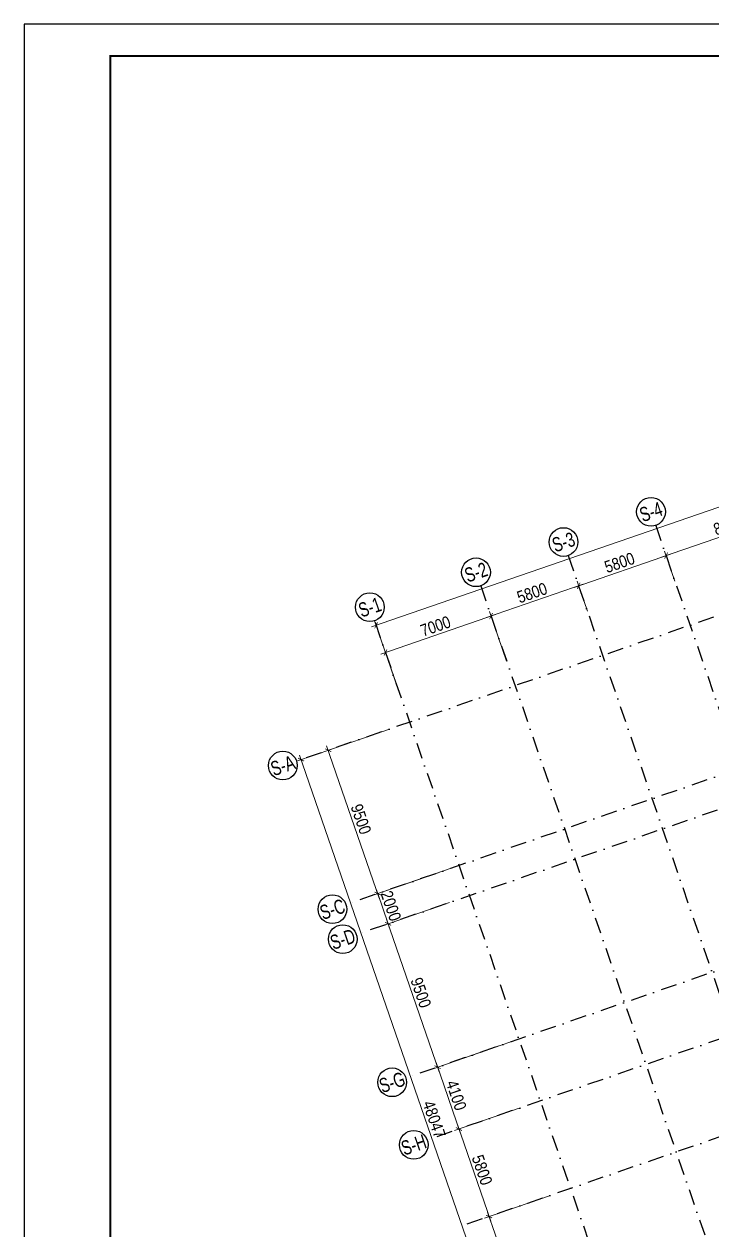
# Model space of a CAD drawing. Header units: millimetres. Extents: x 13965 to 1327256, y -72704 to 46237.
# Drawn here: x 1159056 to 1202151, y -29291 to 46237 of the extents above; entities that cross this region are included whole.
import ezdxf
from ezdxf.enums import TextEntityAlignment as Align

# ---------------------------------------------------------------- set-up
doc = ezdxf.new("R2010")
doc.units = ezdxf.units.MM
doc.header["$MEASUREMENT"] = 0
doc.linetypes.add('DASHDOT', pattern=[1, 0.5, -0.25, 0, -0.25])
for name, color, linetype in [('ccu11-Dim', 8, 'Continuous'), ('KT-Luoi truc South Tower', 8, 'DASHDOT'), ('ST_MBDV Cot vach 220805$0$AUDIT_I_220805193045-1', 50, 'Continuous')]:
    doc.layers.add(name, color=color, linetype=linetype)
doc.layers.add('KT-Kich thuoc', color=159, linetype='Continuous', lineweight=18)
doc.layers.add('KT-Net thay', color=7, linetype='Continuous', lineweight=15)
doc.styles.add('Arial Narrow', font='ARIALN.TTF')
doc.styles.add('ST_MBDV Cot vach 220805$0$HBA-Text', font='GOTHIC.TTF')
doc.dimstyles.new('CCU_1-300', dxfattribs={"dimscale": 300, "dimtxt": 2.5, "dimasz": 1, "dimexe": 1, "dimexo": 2, "dimgap": 0.5, "dimtad": 1, "dimdec": 0, "dimdsep": 46, "dimtxsty": 'Arial Narrow', "dimblk": 'ARCHTICK', "dimcen": -1, "dimdle": 1, "dimclrd": 256, "dimclre": 256, "dimclrt": 3, "dimadec": 0, "dimazin": 2, "dimtfac": 0.1, "dimtdec": 0, "dimtix": 1, "dimtmove": 2, "dimatfit": 1, "dimfxl": 1, "dimtvp": 0.833333, "dimtolj": 1, "dimtzin": 12, "dimarcsym": 0})

# ---------------------------------------------------------------- blocks, each defined once
blk = doc.blocks.new('_ArchTick')
at = {"color": 0, "const_width": 0.15}
blk.add_lwpolyline([(-0.5, -0.5), (0.5, 0.5)], dxfattribs=at)
blk = doc.blocks.new('*D1042')
at = {"layer": 'Defpoints', "color": 0, "transparency": 16777216}
for p in [(-107244, 41911, 0), (-103322, 33214, 0), (-108556, 31407)]:
    blk.add_point(p, dxfattribs=at)
at = {"layer": 'KT-Kich thuoc', "lineweight": -2, "transparency": 16777216}
for p, q in [((-107811, 41715), (-111940, 40289)), ((-111755, 40671), (-108459, 31124)), ((-103889, 33019), (-108840, 31309))]:
    blk.add_line(p, q, dxfattribs=at)
at = {"layer": 'KT-Kich thuoc', "lineweight": -2, "transparency": 16777216, "xscale": 300, "yscale": 300, "zscale": 300}
for p, rotation in [((-111657, 40387), 109.0471379637702), ((-108556, 31407), 289.0471379637702)]:
    blk.add_blockref('_ArchTick', p, dxfattribs=dict(at, rotation=rotation))
at = {"layer": 'KT-Kich thuoc', "color": 3, "transparency": 16777216, "insert": (-109603, 36071), "char_height": 750, "attachment_point": 5, "rotation": 289.04714, "style": 'Arial Narrow'}
blk.add_mtext('\\A1;9500', dxfattribs=at)
blk = doc.blocks.new('*D1043')
at = {"layer": 'Defpoints', "color": 0, "transparency": 16777216}
for p in [(-103491, 31041, 0), (-99707, 22296), (-104803, 20537)]:
    blk.add_point(p, dxfattribs=at)
at = {"layer": 'KT-Kich thuoc', "lineweight": -2, "transparency": 16777216}
for p, q in [((-104058, 30845), (-108187, 29419)), ((-108002, 29801), (-104706, 20253)), ((-100274, 22101), (-105087, 20439))]:
    blk.add_line(p, q, dxfattribs=at)
at = {"layer": 'KT-Kich thuoc', "lineweight": -2, "transparency": 16777216, "xscale": 300, "yscale": 300, "zscale": 300}
for p, rotation in [((-107904, 29517), 109.0471379637702), ((-104803, 20537), 289.0471379637702)]:
    blk.add_blockref('_ArchTick', p, dxfattribs=dict(at, rotation=rotation))
at = {"layer": 'KT-Kich thuoc', "color": 3, "transparency": 16777216, "insert": (-105850, 25201), "char_height": 750, "attachment_point": 5, "rotation": 289.04714, "style": 'Arial Narrow'}
blk.add_mtext('\\A1;9500', dxfattribs=at)
blk = doc.blocks.new('*D1044')
at = {"layer": 'Defpoints', "color": 0, "transparency": 16777216}
for p in [(-104143, 32931, 0), (-103491, 31041, 0), (-107904, 29517)]:
    blk.add_point(p, dxfattribs=at)
at = {"layer": 'KT-Kich thuoc', "lineweight": -2, "transparency": 16777216}
for p, q in [((-104711, 32735), (-108840, 31310)), ((-108557, 31407), (-108654, 31691)), ((-108557, 31407), (-107904, 29517)), ((-104058, 30845), (-108187, 29419)), ((-107904, 29517), (-107806, 29233))]:
    blk.add_line(p, q, dxfattribs=at)
at = {"layer": 'KT-Kich thuoc', "lineweight": -2, "transparency": 16777216, "xscale": 300, "yscale": 300, "zscale": 300}
for p, rotation in [((-108557, 31407), 289.0471379637702), ((-107904, 29517), 109.0471379637702)]:
    blk.add_blockref('_ArchTick', p, dxfattribs=dict(at, rotation=rotation))
at = {"layer": 'KT-Kich thuoc', "color": 3, "transparency": 16777216, "insert": (-107726, 30636), "char_height": 750, "attachment_point": 5, "rotation": 289.04714, "style": 'Arial Narrow'}
blk.add_mtext('\\A1;2000', dxfattribs=at)
blk = doc.blocks.new('ST_MBDV Cot vach 220805$0$GRID-SYM-flat-103')
at = {"layer": 'ST_MBDV Cot vach 220805$0$AUDIT_I_220805193045-1'}
blk.add_circle((0, 0, 0), 900, dxfattribs=at)
at = {"layer": 'ST_MBDV Cot vach 220805$0$AUDIT_I_220805193045-1', "style": 'ST_MBDV Cot vach 220805$0$HBA-Text'}
blk.add_attdef('GRID', text='', height=900, rotation=19.04714, dxfattribs=at).set_placement((0, 0, 0), align=Align.MIDDLE_CENTER)
blk = doc.blocks.new('*D1050')
at = {"layer": 'Defpoints', "color": 0, "transparency": 16777216}
for p in [(-110864, 40661, 0), (-91942, -3636), (-97678, -5616)]:
    blk.add_point(p, dxfattribs=at)
at = {"layer": 'KT-Kich thuoc', "lineweight": -2, "transparency": 16777216}
for p, q in [((-111431, 40465), (-113642, 39702)), ((-113456, 40083), (-97581, -5900)), ((-92509, -3831), (-97962, -5714))]:
    blk.add_line(p, q, dxfattribs=at)
at = {"layer": 'KT-Kich thuoc', "lineweight": -2, "transparency": 16777216, "xscale": 300, "yscale": 300, "zscale": 300}
for p, rotation in [((-113358, 39800), 109.0471379637702), ((-97678, -5616), 289.0471379637702)]:
    blk.add_blockref('_ArchTick', p, dxfattribs=dict(at, rotation=rotation))
at = {"layer": 'KT-Kich thuoc', "color": 3, "transparency": 16777216, "insert": (-105015, 17266), "char_height": 750, "attachment_point": 5, "rotation": 289.04714, "style": 'Arial Narrow'}
blk.add_mtext('\\A1;48047', dxfattribs=at)
blk = doc.blocks.new('*D1051')
at = {"layer": 'Defpoints', "color": 0, "transparency": 16777216}
for p in [(-100390, 22061, 0), (-99052, 18185, 0), (-103465, 16661)]:
    blk.add_point(p, dxfattribs=at)
at = {"layer": 'KT-Kich thuoc', "lineweight": -2, "transparency": 16777216}
for p, q in [((-100958, 21865), (-105087, 20439)), ((-104901, 20820), (-103368, 16378)), ((-99620, 17989), (-103749, 16563))]:
    blk.add_line(p, q, dxfattribs=at)
at = {"layer": 'KT-Kich thuoc', "lineweight": -2, "transparency": 16777216, "xscale": 300, "yscale": 300, "zscale": 300}
for p, rotation in [((-104803, 20537), 109.0471379637702), ((-103465, 16661), 289.0471379637702)]:
    blk.add_blockref('_ArchTick', p, dxfattribs=dict(at, rotation=rotation))
at = {"layer": 'KT-Kich thuoc', "color": 3, "transparency": 16777216, "insert": (-103631, 18773), "char_height": 750, "attachment_point": 5, "rotation": 289.04714, "style": 'Arial Narrow'}
blk.add_mtext('\\A1;4100', dxfattribs=at)
blk = doc.blocks.new('*D1052')
at = {"layer": 'Defpoints', "color": 0, "transparency": 16777216}
for p in [(-99052, 18185, 0), (-97162, 12702, 0), (-101573, 11179)]:
    blk.add_point(p, dxfattribs=at)
at = {"layer": 'KT-Kich thuoc', "lineweight": -2, "transparency": 16777216}
for p, q in [((-99620, 17989), (-103749, 16564)), ((-103563, 16945), (-101475, 10896)), ((-97729, 12506), (-101856, 11081))]:
    blk.add_line(p, q, dxfattribs=at)
at = {"layer": 'KT-Kich thuoc', "lineweight": -2, "transparency": 16777216, "xscale": 300, "yscale": 300, "zscale": 300}
for p, rotation in [((-103466, 16662), 109.0471379637702), ((-101573, 11179), 289.0471379637702)]:
    blk.add_blockref('_ArchTick', p, dxfattribs=dict(at, rotation=rotation))
at = {"layer": 'KT-Kich thuoc', "color": 3, "transparency": 16777216, "insert": (-102015, 14094), "char_height": 750, "attachment_point": 5, "rotation": 289.04714, "style": 'Arial Narrow'}
blk.add_mtext('\\A1;5800', dxfattribs=at)
blk = doc.blocks.new('*D1053')
at = {"layer": 'Defpoints', "color": 0, "transparency": 16777216}
for p in [(-97162, 12702, 0), (-95267, 7220, 0), (-99682, 5696)]:
    blk.add_point(p, dxfattribs=at)
at = {"layer": 'KT-Kich thuoc', "lineweight": -2, "transparency": 16777216}
for p, q in [((-97729, 12506), (-101858, 11080)), ((-101673, 11462), (-99584, 5412)), ((-95834, 7024), (-99966, 5598))]:
    blk.add_line(p, q, dxfattribs=at)
at = {"layer": 'KT-Kich thuoc', "lineweight": -2, "transparency": 16777216, "xscale": 300, "yscale": 300, "zscale": 300}
for p, rotation in [((-101575, 11178), 109.0471379637702), ((-99682, 5696), 289.0471379637702)]:
    blk.add_blockref('_ArchTick', p, dxfattribs=dict(at, rotation=rotation))
at = {"layer": 'KT-Kich thuoc', "color": 3, "transparency": 16777216, "insert": (-100125, 8611), "char_height": 750, "attachment_point": 5, "rotation": 289.04714, "style": 'Arial Narrow'}
blk.add_mtext('\\A1;5800', dxfattribs=at)
blk = doc.blocks.new('*D1056')
at = {"layer": 'Defpoints', "color": 0, "transparency": 16777216}
for p in [(-52359, 62652), (-108654, 48212), (-107112, 43748, 0)]:
    blk.add_point(p, dxfattribs=at)
at = {"layer": 'KT-Kich thuoc', "lineweight": -2, "transparency": 16777216}
for p, q in [((-52555, 63219), (-53998, 67400)), ((-53617, 67214), (-108937, 48114)), ((-107308, 44315), (-108751, 48496))]:
    blk.add_line(p, q, dxfattribs=at)
at = {"layer": 'KT-Kich thuoc', "lineweight": -2, "transparency": 16777216, "xscale": 300, "yscale": 300, "zscale": 300}
for p, rotation in [((-53900, 67116), 19.04771637789532), ((-108654, 48212), 199.0477163778953)]:
    blk.add_blockref('_ArchTick', p, dxfattribs=dict(at, rotation=rotation))
at = {"layer": 'KT-Kich thuoc', "color": 3, "transparency": 16777216, "insert": (-78140, 59662), "char_height": 750, "attachment_point": 5, "rotation": 19.04772, "style": 'Arial Narrow'}
blk.add_mtext('\\A1;57925', dxfattribs=at)
blk = doc.blocks.new('*D1057')
at = {"layer": 'Defpoints', "color": 0, "transparency": 16777216}
for p in [(-101450, 48795), (-100280, 45407), (-106897, 43123)]:
    blk.add_point(p, dxfattribs=at)
at = {"layer": 'KT-Kich thuoc', "lineweight": -2, "transparency": 16777216}
for p, q in [((-108350, 46413), (-101166, 48893)), ((-100476, 45974), (-101548, 49079)), ((-107092, 43690), (-108164, 46794))]:
    blk.add_line(p, q, dxfattribs=at)
for p, xscale, yscale, zscale, rotation in [((-101450, 48795), 300, 300, 300, 19.04713796427213), ((-108066, 46511), 300.0000000000001, 300.0000000000001, 300.0000000000001, 199.0471379642721)]:
    blk.add_blockref('_ArchTick', p, dxfattribs=dict(at, xscale=xscale, yscale=yscale, zscale=zscale, rotation=rotation))
at = {"layer": 'KT-Kich thuoc', "color": 3, "transparency": 16777216, "insert": (-104932, 48157), "char_height": 750, "attachment_point": 5, "rotation": 19.04714, "style": 'Arial Narrow'}
blk.add_mtext('\\A1;7000', dxfattribs=at)
blk = doc.blocks.new('*D1058')
at = {"layer": 'Defpoints', "color": 0, "transparency": 16777216}
for p in [(-95967, 50688), (-95220, 48523), (-100280, 45407)]:
    blk.add_point(p, dxfattribs=at)
at = {"layer": 'KT-Kich thuoc', "lineweight": -2, "transparency": 16777216}
for p, q in [((-101733, 48697), (-95684, 50786)), ((-95415, 49090), (-96065, 50972)), ((-100476, 45974), (-101548, 49079))]:
    blk.add_line(p, q, dxfattribs=at)
for p, xscale, yscale, zscale, rotation in [((-95967, 50688), 300, 300, 300, 19.04713796427213), ((-101450, 48795), 300.0000000000001, 300.0000000000001, 300.0000000000001, 199.0471379642721)]:
    blk.add_blockref('_ArchTick', p, dxfattribs=dict(at, xscale=xscale, yscale=yscale, zscale=zscale, rotation=rotation))
at = {"layer": 'KT-Kich thuoc', "color": 3, "transparency": 16777216, "insert": (-98882, 50245), "char_height": 750, "attachment_point": 5, "rotation": 19.04714, "style": 'Arial Narrow'}
blk.add_mtext('\\A1;5800', dxfattribs=at)
blk = doc.blocks.new('*D1059')
at = {"layer": 'Defpoints', "color": 0, "transparency": 16777216}
for p in [(-90485, 52581), (-89737, 50415), (-95220, 48523)]:
    blk.add_point(p, dxfattribs=at)
at = {"layer": 'KT-Kich thuoc', "lineweight": -2, "transparency": 16777216}
for p, q in [((-96251, 50590), (-90201, 52679)), ((-89933, 50983), (-90583, 52864)), ((-95415, 49090), (-96065, 50972))]:
    blk.add_line(p, q, dxfattribs=at)
for p, xscale, yscale, zscale, rotation in [((-90485, 52581), 300, 300, 300, 19.04713796427213), ((-95967, 50688), 300.0000000000001, 300.0000000000001, 300.0000000000001, 199.0471379642721)]:
    blk.add_blockref('_ArchTick', p, dxfattribs=dict(at, xscale=xscale, yscale=yscale, zscale=zscale, rotation=rotation))
at = {"layer": 'KT-Kich thuoc', "color": 3, "transparency": 16777216, "insert": (-93400, 52138), "char_height": 750, "attachment_point": 5, "rotation": 19.04714, "style": 'Arial Narrow'}
blk.add_mtext('\\A1;5800', dxfattribs=at)
blk = doc.blocks.new('*D1060')
at = {"layer": 'Defpoints', "color": 0, "transparency": 16777216}
for p in [(-82308, 55404), (-81561, 53238), (-89737, 50415)]:
    blk.add_point(p, dxfattribs=at)
at = {"layer": 'KT-Kich thuoc', "lineweight": -2, "transparency": 16777216}
for p, q in [((-90768, 52483), (-82025, 55502)), ((-81757, 53805), (-82406, 55687)), ((-89933, 50983), (-90583, 52864))]:
    blk.add_line(p, q, dxfattribs=at)
for p, xscale, yscale, zscale, rotation in [((-82308, 55404), 300, 300, 300, 19.04713796427213), ((-90485, 52581), 300.0000000000001, 300.0000000000001, 300.0000000000001, 199.0471379642721)]:
    blk.add_blockref('_ArchTick', p, dxfattribs=dict(at, xscale=xscale, yscale=yscale, zscale=zscale, rotation=rotation))
at = {"layer": 'KT-Kich thuoc', "color": 3, "transparency": 16777216, "insert": (-86570, 54496), "char_height": 750, "attachment_point": 5, "rotation": 19.04714, "style": 'Arial Narrow'}
blk.add_mtext('\\A1;8650', dxfattribs=at)
blk = doc.blocks.new('Khung ten_A1', base_point=(-3406704, 253379))
at = {"layer": 'Defpoints', "color": 1}
blk.add_lwpolyline([(84100, 0), (84100, 59471), (0, 59471), (0, 0)], close=True, dxfattribs=at)
at = {"layer": 'KT-Net thay', "const_width": 60}
blk.add_lwpolyline([(2700, 1071), (83100, 1071), (83100, 58471), (2700, 58471)], close=True, dxfattribs=at)
blk = doc.blocks.new('Asix South Tower')
at = {"layer": 'KT-Luoi truc South Tower', "ltscale": 2000}
for p, q in [((-45928.1, 63080), (-113358.3, 39799.9)), ((-91137.3, 54471), (-72972, 1855.8)), ((-96619.8, 52578.2), (-78454.5, -37)), ((-102102.2, 50685.3), (-83937, -1929.8)), ((-108719, 48400.9), (-90553.7, -4214.3)), ((-67132.6, 45709), (-110541.5, 30722.1)), ((-66479.9, 43818.5), (-109888.9, 28831.6)), ((-37736.8, 39354.3), (-105450.5, 15976.2)), ((-63379.6, 34838.6), (-106788.6, 19851.7)), ((-37735.1, 33218.9), (-103274.2, 10591.7))]:
    blk.add_line(p, q, dxfattribs=at)
at = {"layer": 'KT-Kich thuoc'}
ref = blk.add_blockref('ST_MBDV Cot vach 220805$0$GRID-SYM-flat-103', (-91431.1, 55321.7), dxfattribs=at)
ref.add_attrib('GRID', 'S-4', dxfattribs={"layer": 'ST_MBDV Cot vach 220805$0$AUDIT_I_220805193045-1', "height": 900, "rotation": 19, "style": 'ST_MBDV Cot vach 220805$0$HBA-Text', "width": 0.75}).set_placement((-91431.1, 55321.7, 0), align=Align.MIDDLE_CENTER)
ref = blk.add_blockref('ST_MBDV Cot vach 220805$0$GRID-SYM-flat-103', (-96913.5, 53428.9), dxfattribs=at)
ref.add_attrib('GRID', 'S-3', dxfattribs={"layer": 'ST_MBDV Cot vach 220805$0$AUDIT_I_220805193045-1', "height": 900, "rotation": 19, "style": 'ST_MBDV Cot vach 220805$0$HBA-Text', "width": 0.75}).set_placement((-96913.5, 53428.9, 0), align=Align.MIDDLE_CENTER)
ref = blk.add_blockref('ST_MBDV Cot vach 220805$0$GRID-SYM-flat-103', (-102396, 51536.1), dxfattribs=at)
ref.add_attrib('GRID', 'S-2', dxfattribs={"layer": 'ST_MBDV Cot vach 220805$0$AUDIT_I_220805193045-1', "height": 900, "rotation": 19.047138, "style": 'ST_MBDV Cot vach 220805$0$HBA-Text', "width": 0.75}).set_placement((-102396, 51536.1, 0), align=Align.MIDDLE_CENTER)
ref = blk.add_blockref('ST_MBDV Cot vach 220805$0$GRID-SYM-flat-103', (-109045.2, 49346.2), dxfattribs=at)
ref.add_attrib('GRID', 'S-1', dxfattribs={"layer": 'ST_MBDV Cot vach 220805$0$AUDIT_I_220805193045-1', "height": 900, "rotation": 19, "style": 'ST_MBDV Cot vach 220805$0$HBA-Text', "width": 0.75}).set_placement((-109045.2, 49346.2, 0), align=Align.MIDDLE_CENTER)
ref = blk.add_blockref('ST_MBDV Cot vach 220805$0$GRID-SYM-flat-103', (-114499.2, 39428.2), dxfattribs=at)
ref.add_attrib('GRID', 'S-A', dxfattribs={"layer": 'ST_MBDV Cot vach 220805$0$AUDIT_I_220805193045-1', "height": 900, "rotation": 19, "style": 'ST_MBDV Cot vach 220805$0$HBA-Text', "width": 0.75}).set_placement((-114499.2, 39428.2, 0), align=Align.MIDDLE_CENTER)
ref = blk.add_blockref('ST_MBDV Cot vach 220805$0$GRID-SYM-flat-103', (-111392.3, 30428.4, 0), dxfattribs=at)
ref.add_attrib('GRID', 'S-C', dxfattribs={"layer": 'ST_MBDV Cot vach 220805$0$AUDIT_I_220805193045-1', "height": 900, "rotation": 19, "style": 'ST_MBDV Cot vach 220805$0$HBA-Text', "width": 0.75}).set_placement((-111392.3, 30428.4, 0), align=Align.MIDDLE_CENTER)
ref = blk.add_blockref('ST_MBDV Cot vach 220805$0$GRID-SYM-flat-103', (-110745.1, 28554.5, 0), dxfattribs=at)
ref.add_attrib('GRID', 'S-D', dxfattribs={"layer": 'ST_MBDV Cot vach 220805$0$AUDIT_I_220805193045-1', "height": 900, "rotation": 19, "style": 'ST_MBDV Cot vach 220805$0$HBA-Text', "width": 0.75}).set_placement((-110745.1, 28554.5, 0), align=Align.MIDDLE_CENTER)
ref = blk.add_blockref('ST_MBDV Cot vach 220805$0$GRID-SYM-flat-103', (-107650.1, 19589.9, 0), dxfattribs=at)
ref.add_attrib('GRID', 'S-G', dxfattribs={"layer": 'ST_MBDV Cot vach 220805$0$AUDIT_I_220805193045-1', "height": 900, "rotation": 19, "style": 'ST_MBDV Cot vach 220805$0$HBA-Text', "width": 0.75}).set_placement((-107650.1, 19589.9, 0), align=Align.MIDDLE_CENTER)
ref = blk.add_blockref('ST_MBDV Cot vach 220805$0$GRID-SYM-flat-103', (-106297, 15670.3, 0), dxfattribs=at)
ref.add_attrib('GRID', 'S-H', dxfattribs={"layer": 'ST_MBDV Cot vach 220805$0$AUDIT_I_220805193045-1', "height": 900, "rotation": 19, "style": 'ST_MBDV Cot vach 220805$0$HBA-Text', "width": 0.75}).set_placement((-106297, 15670.3, 0), align=Align.MIDDLE_CENTER)
dim = blk.add_linear_dim(base=(-108653.6, 48211.9), p1=(-52359, 62651.6), p2=(-107112.2, 43747.5, 0), angle=199.047716, dimstyle='CCU_1-300', dxfattribs=at)
dim.commit()
dim.dimension.update_dxf_attribs({"geometry": '*D1056', "text_midpoint": (-78139.5, 59662.1), "dimtype": 129})
for base, p1, p2, angle, picture, middle in [((-82308.4, 55403.7), (-89737.2, 50415.4), (-81560.8, 53238.3), 19.047138, '*D1060', (-86570.5, 54496)), ((-90484.8, 52580.8), (-95219.6, 48522.6), (-89737.2, 50415.4), 19.047138, '*D1059', (-93399.9, 52138.2)), ((-95967.2, 50688), (-100279.9, 45407), (-95219.6, 48522.6), 19.047138, '*D1058', (-98882.4, 50245.4)), ((-101449.7, 48795.2), (-106896.7, 43122.6), (-100279.9, 45407), 19.047138, '*D1057', (-104932, 48156.8)), ((-108556.5, 31407.3), (-107243.8, 41910.9, 0), (-103322.2, 33214.4, 0), 109.047138, '*D1042', (-109602.9, 36071.2)), ((-97678.5, -5616.2), (-110863.9, 40661.1, 0), (-91942.1, -3635.7), 109.047138, '*D1050', (-105014.6, 17265.8)), ((-107903.8, 29516.9), (-104143.5, 32931, 0), (-103490.8, 31040.5, 0), 109.047138, '*D1044', (-107726.4, 30636.1)), ((-104803.5, 20536.9), (-103490.8, 31040.5, 0), (-99707.3, 22296.4), 109.047138, '*D1043', (-105849.9, 25200.8)), ((-103465.5, 16661.4), (-100390.5, 22060.5, 0), (-99052.4, 18185, 0), 109.047138, '*D1051', (-103630.7, 18773.1)), ((-101572.7, 11179.1), (-99052.5, 18185.1, 0), (-97161.7, 12702, 0), 109.047138, '*D1052', (-102015.4, 14094.2)), ((-99682, 5695.9), (-97161.7, 12702, 0), (-95266.9, 7220.2, 0), 109.047138, '*D1053', (-100124.6, 8611.1))]:
    dim = blk.add_linear_dim(base=base, p1=p1, p2=p2, angle=angle, dimstyle='CCU_1-300', dxfattribs=at)
    dim.commit()
    dim.dimension.update_dxf_attribs({"geometry": picture, "text_midpoint": middle})

msp = doc.modelspace()

# ---------------------------------------------------------------- block references
at = {"layer": 'ccu11-Dim', "xscale": 2.000000000621877, "yscale": 2.000000000621877, "zscale": 2.000000000621877}
msp.add_blockref('Khung ten_A1', (-5654351.8, 434054.5), dxfattribs=at)
at = {"layer": 'KT-Kich thuoc'}
msp.add_blockref('Asix South Tower', (1289767.4, -39634.4), dxfattribs=at)

doc.saveas('drawing.dxf')
